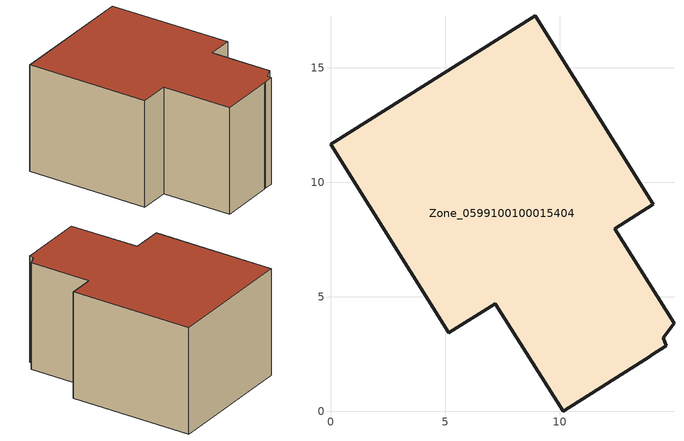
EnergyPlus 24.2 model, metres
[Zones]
Zone_0599100100015404
 floor ground (C_G): 7.2,4.69 5.15,3.42 0,11.64 8.94,17.26 14.1,9.04 12.41,7.97 15,3.85 14.54,3.2 14.65,2.87 14,2.45 13.96,2.4 10.15,0 z0
 wall outside (C_F): 8.94,17.26 0,11.64 5.15,3.42 7.2,4.69 10.15,0 13.96,2.4 14,2.45 14.65,2.87 14.54,3.2 15,3.85 12.41,7.97 14.1,9.04 8.94,17.26 z0:8.48
 roof outside (C_R): 13.96,2.4 14,2.45 14.65,2.87 14.54,3.2 15,3.85 12.41,7.97 14.1,9.04 8.94,17.26 0,11.64 5.15,3.42 7.2,4.69 10.15,0 z8.48
[BUILDING]
Pand.0599100100015404: North Axis=0; Terrain=City; Loads Convergence Tolerance Value=0.04; Temperature Convergence Tolerance Value=0.4; Solar Distribution=FullExterior; Maximum Number of Warmup Days=25; Minimum Number of Warmup Days=1
[Site:Location]
Rotterdam.The.Hague.AP_ZH_NLD Design_Conditions: Latitude=51.96; Longitude=4.45; Time Zone=1; Elevation=-4.5
[SITE:GROUNDTEMPERATURE:BUILDINGSURFACE]
18, 18, 18, 18, 18, 18, 18, 18, 18, 18, 18, 18
[MATERIAL] Thermal Absorptance=0.9; Solar Absorptance=0.7; Visible Absorptance=0.7
Name | Roughness | Thickness | Conductivity | Density | Specific Heat
G.D.2015-2018 | MediumSmooth | 0.15 | 0.0428571 | 540 | 1210
F.D.2015-2018 | Rough | 0.3 | 0.0666667 | 1920 | 840
R.D.2015-2018 | MediumRough | 0.2 | 0.0333333 | 1500 | 1000
[CONSTRUCTION]
C_G: G.D.2015-2018
C_F: F.D.2015-2018
C_R: R.D.2015-2018
[ZONE]
Zone_0599100100015404: Type=1; Multiplier=1; Ceiling Height=Autocalculate; Volume=Autocalculate; Floor Area=autocalculate; Part of Total Floor Area=Yes
[ZONEINFILTRATION:DESIGNFLOWRATE]
Infil_Zone_0599100100015404: Zone or ZoneList or Space or SpaceList=Zone_0599100100015404; Schedule=AlwaysOn; Design Flow Rate Calculation Method=Flow/Area; Flow Rate per Floor Area=0.0021; Constant Term Coefficient=1; Temperature Term Coefficient=0; Velocity Term Coefficient=0; Velocity Squared Term Coefficient=0
[HVACTEMPLATE:ZONE:IDEALLOADSAIRSYSTEM]
Zone_0599100100015404: Maximum Heating Supply Air Temperature=50; Minimum Cooling Supply Air Temperature=13; Maximum Heating Supply Air Humidity Ratio=0.0156; Minimum Cooling Supply Air Humidity Ratio=0.0077; Heating Limit=NoLimit; Cooling Limit=NoLimit; Dehumidification Control Type=ConstantSensibleHeatRatio; Cooling Sensible Heat Ratio=0.7; Dehumidification Setpoint=60; Humidification Control Type=None; Humidification Setpoint=30; Outdoor Air Method=None; Outdoor Air Flow Rate per Person=0.00944; Outdoor Air Flow Rate per Zone Floor Area=0; Outdoor Air Flow Rate per Zone=0; Demand Controlled Ventilation Type=None; Outdoor Air Economizer Type=NoEconomizer; Heat Recovery Type=None; Sensible Heat Recovery Effectiveness=0.7; Latent Heat Recovery Effectiveness=0.65
[ZONECONTROL:THERMOSTAT]
ThermostatControl_Zone_0599100100015404: Zone or ZoneList=Zone_0599100100015404; Control Type Schedule=DualSetpointControlType; Control 1=Thermostat_Zone_0599100100015404; Temperature Difference Between Cutout And Setpoint=0
[THERMOSTATSETPOINT:DUALSETPOINT]
Thermostat_Zone_0599100100015404: Heating Setpoint Temperature Schedule=HeatingSetpoint_Zone_0599100100015404; Cooling Setpoint Temperature Schedule=CoolingSetpoint_Zone_0599100100015404
[SCHEDULE:COMPACT]
HeatingSetpoint_Zone_0599100100015404: Through: 12/31, For: AllDays, Until: 24:00, 21
CoolingSetpoint_Zone_0599100100015404: Through: 12/31, For: AllDays, Until: 24:00, 24
DualSetpointControlType: Through: 12/31, For: AllDays, Until: 24:00, 4
AlwaysOn: Through: 12/31, For: AllDays, Until: 24:00, 1
